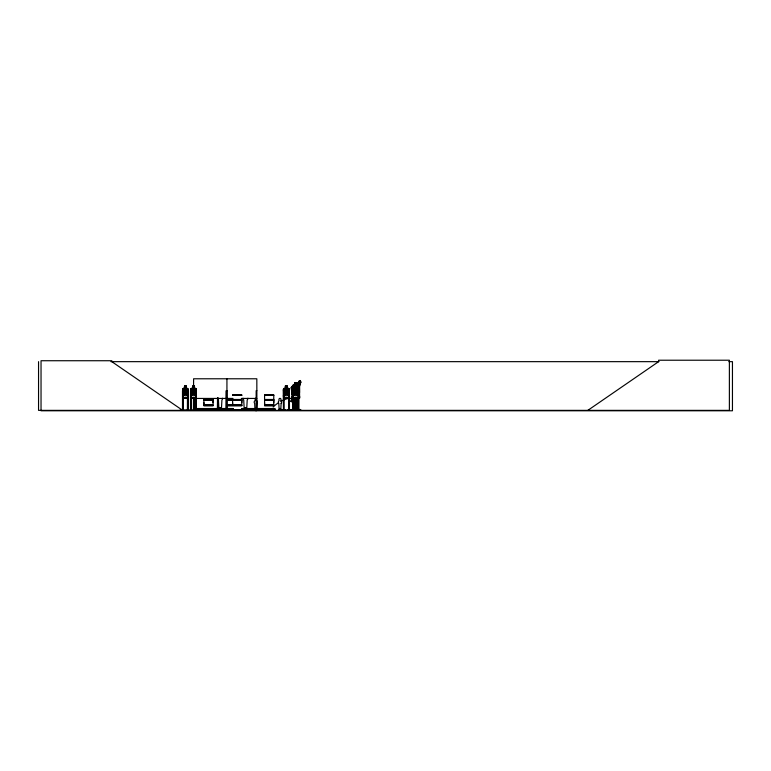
<?xml version="1.0" encoding="UTF-8"?>
<svg xmlns="http://www.w3.org/2000/svg" width="771" height="771" viewBox="0 0 771 771"><rect width="100%" height="100%" fill="white"/><g stroke="black" fill="none" stroke-linecap="round" stroke-linejoin="round"><path stroke-width="1.16" d="M203.891 404.91L203.891 400.39L213.085 400.39L213.075 404.91L203.891 404.91L203.901 402.655M213.075 402.655L213.075 400.39M232.611 402.655L232.611 404.91L232.601 400.39M241.786 402.655L241.786 400.39L227.291 400.39M273.772 404.91L264.578 404.91L264.588 402.655M273.763 402.655L273.763 400.39M299.909 382.801L299.929 382.03L300.767 381.992L300.738 382.753L299.803 382.349A5.879 0.655 86.9 0 0 299.032 383.756L298.888 385.837L299.717 385.789L299.861 383.707A5.879 0.655 86.9 0 1 300.642 382.3L300.738 382.753M300.757 381.953L300.651 381.462A6.862 0.771 86.9 0 0 299.774 382.435L299.746 383.1L298.907 383.139L298.946 382.474A6.862 0.771 86.9 0 1 299.707 381.096M246.691 409.42L247.202 399.956A2.458 2.458 0 0 0 247.925 398.212M256.685 408.572L256.974 403.31A1.638 1.638 0 0 0 256.637 400.737L256.223 398.25M291.698 409.507L300.218 409.507M298.955 409.507L298.878 410.365M220.41 408.273L220.034 407.801M245.718 407.907L245.255 408.273L245.554 407.772M203.833 410.326L213.095 410.182M187.584 398.135L188.269 389.239L187.565 388.391L186.38 388.391M192.644 388.468L192.634 385.972L194.475 385.972L194.475 388.391L195.661 388.391L196.248 389.278L196.316 395.735L195.632 398.135L191.304 398.135L190.736 395.735L191.362 398.135M294.079 389.268L295.332 392.034C292.517 394.935 295.1 396.429 295.756 392.564C296.469 396.41 298.936 394.954 296.16 392.044C298.782 389.288 296.527 387.794 295.727 391.485L292.845 387.611L293.635 387.601M288.691 398.135L289.424 395.735M298.493 387.312L297.799 387.428L298.493 387.312L299.379 398.279L293.028 398.299L292.036 387.35C290.079 387.929 292.893 385.751 293.616 386.685C291.428 383.466 297.741 383.544 295.987 386.714M292.681 395.446L291.766 393.287L291.371 387.505L292.016 386.801M297.539 386.705L298.444 387.466L298.926 393.258M298.444 387.466L298.84 393.277M180.096 409.999L198.61 410.307M187.864 410.355L187.989 390.724M188.095 410.317L188.211 409.652L187.411 409.652M298.734 394.829L299.553 392.42L299.514 385.924L298.656 385.076L297.114 385.086L297.018 382.753L294.792 382.763M292.036 387.35L291.342 387.466L291.756 393.326M291.38 387.36L292.363 398.337C290.59 396.053 294.223 396.072 292.999 398.164M292.932 396.622L292.103 396.757L292.363 398.318M292.219 398.308L299.437 398.289M298.82 398.289L298.618 397.036M298.772 398.279L298.743 396.554L299.389 396.583L299.456 398.125M280.586 410.355L281.193 409.295L281.001 409.979M281.27 410.307L300.912 409.999L296.768 409.97M285.405 409.999L278.736 409.979M285.395 410.307L278.61 410.355M294.455 410.317L294.435 398.077M292.142 398.193C291.351 397.807 295.168 398.308 292.402 397.672M217.383 409.999L217.528 397.817M183.334 388.391L182.756 389.288L182.66 410.365L111.814 361.657L111.814 360.732L41.036 360.732L41.036 410.779L732.45 410.779L732.45 361.657L728.836 361.657M190.649 410.365L190.736 389.249L191.372 388.391M190.794 395.735L190.794 389.249L191.401 388.468M284.056 388.391L283.439 389.288L283.526 410.365L283.371 389.249L284.007 388.391L285.415 388.391L285.366 385.972L287.419 385.972L287.352 388.468L288.306 389.278L288.306 393.788L287.304 395.725L285.434 395.725L284.441 393.788L284.441 389.278L285.434 388.468L285.415 385.972M293.944 384.951L294.011 385.673L295.438 385.664L295.38 384.941L293.096 385.105L292.344 385.972L292.999 385.982M205.799 410.355L206.329 410.355L205.664 409.979M207.64 410.153L208.122 409.979M222.308 410.345L217.942 410.355M221.344 410.365L221.846 409.786L217.451 409.652M230.818 410.355L231.136 410.345M232.794 410.355L236.678 410.365M243.626 410.345C243.752 409.256 242.605 410.933 243.636 410.047L244.34 410.345M246.19 410.355L246.662 410.345M246.402 410.355L246.903 410.355M246.865 410.365L247.144 409.786M247.125 410.355L247.009 408.765M254.777 409.979C253.717 409.112 255.249 411.569 257.331 410.326M254.912 410.365L255.317 409.141M257.042 410.239L256.367 410.345L257.225 410.355M267.335 410.345L267.065 409.786L270.814 410.047M269.831 410.355L270.264 410.365M269.734 410.336L270.746 409.786M271.228 410.345L270.766 410.355M279.083 410.355L279.372 410.365M192.692 388.468L191.767 389.278L191.767 393.788L192.692 395.725L194.408 395.725L195.333 393.788L195.333 389.278L194.408 388.468L194.417 385.972M255.403 398.25L254.999 400.737A1.638 1.638 0 0 0 254.652 403.31L254.999 409.623M587.83 410.365L658.607 361.657L658.607 360.221L729.376 360.221L729.376 410.365L38.55 410.365L38.55 361.657M298.676 396.737L299.35 396.699M218.839 410.365L219.311 410.365M220.911 410.355L221.393 410.326M221.123 410.355L222.038 410.047L222.019 408.765L221.759 409.786M244.156 410.355L244.59 410.365M266.833 410.365L267.094 409.786M267.045 410.365L267.98 410.345M267.759 410.365L268.192 410.345M298.888 385.837L298.743 382.271L299.572 382.223L299.746 383.1M299.032 383.756L299.861 383.707M299.206 384.623L300.035 384.575M292.392 396.313L292.546 398.058L292.44 396.313M298.994 398.029L298.782 396.275L299.62 396.275L299.64 398.019L293.144 398.058M298.859 398.029L298.801 385.943L299.505 385.943L299.601 398.019M293.51 384.623L295.794 384.71M294.821 385.182L294.715 382.686L297.114 382.667L297.124 385.086L298.637 385.153M291.978 386.734L293.703 386.763L292.566 387.485L292.893 391.543M292.98 398.058L292.402 398.067L292.382 392.574M110.908 361.657L658.974 361.657M184.597 386.049L186.37 386.049M192.644 386.049L194.408 386.049M285.434 386.049L287.352 386.049M294.744 386.126L296.662 386.049M193.55 386.84L193.608 378.783L256.83 378.783L256.888 410.365M184.587 388.391L183.276 388.391L182.688 389.249L183.257 398.135L187.632 398.135L188.22 395.735M191.324 388.391L192.634 388.391M287.371 388.391L288.711 388.391M294.734 388.391L293.317 388.391L292.681 389.249L292.633 410.365M296.69 388.391L298.03 388.391L298.734 389.239L298.791 410.365M183.305 388.468L187.594 388.468L188.211 389.278L188.172 410.365M191.353 388.468L195.641 388.468M284.036 388.468L288.682 388.468M298.001 388.468L293.346 388.468L292.797 389.288L292.768 410.365M288.672 388.391L289.424 389.239L289.453 410.365M297.953 388.468L298.734 389.239M188.153 390.724L187.478 390.724L187.42 410.365M196.2 390.724L195.526 390.724L195.468 410.365M226.934 390.724L226.24 390.724L226.173 410.365M256.83 390.724L256.165 390.724L256.165 410.365L256.088 409.652L256.907 409.652M283.381 390.724L284.075 390.724L283.988 410.365M289.501 390.724L288.797 390.724L288.884 410.365M292.691 390.724L293.385 390.724M298.811 390.724L298.117 390.724L298.194 410.365M232.591 394.954L241.795 394.954M264.569 394.954L273.782 394.954M232.591 395.109L241.795 395.109M232.611 395.398L241.786 395.398M264.588 395.398L273.763 395.398M182.688 395.735L183.315 398.135M196.316 395.735L195.583 398.058L191.353 398.058M298.685 395.735L298.001 398.135L293.298 398.135L292.681 395.735L293.346 398.135M183.305 398.058L187.594 398.058M288.682 398.058L284.036 398.058L283.371 395.735L284.036 398.135M293.346 398.058L298.001 398.058M283.988 398.135L288.73 398.135M193.608 398.434L233.015 398.434M241.352 398.434L256.83 398.434M203.891 399.484L213.085 399.484M227.291 399.484L241.795 399.484M273.772 399.484L264.578 399.484L264.578 395.137L273.782 395.137L273.763 399.484M203.833 399.802L213.153 399.802M227.223 399.802L241.853 399.802M264.511 399.802L273.83 399.802M203.833 400.082L213.153 400.082M227.223 400.082L241.853 400.082M264.511 400.082L273.83 400.082M227.291 404.91L241.795 404.91L241.795 400.39M203.833 405.218L213.153 405.218M227.223 405.218L241.853 405.218M264.511 405.218L273.83 405.218M203.833 405.498L213.153 405.498M227.223 405.498L241.853 405.498M264.511 405.498L273.83 405.498M203.891 405.816L213.085 405.816M227.291 405.816L241.795 405.816M264.578 405.816L273.772 405.816M244.918 407.637L246.045 407.637M233.285 408.524L196.374 408.524L196.258 410.365L196.316 389.239L195.661 388.391M241.622 408.524L274.968 408.524L274.968 410.365M256.184 408.543L255.442 408.543L255.442 409.979M218.338 408.765L218.617 409.786M196.374 409.141L233.285 409.141M241.622 409.141L274.968 409.141M219.253 409.584L220.891 409.584M182.428 409.652L183.228 409.652L183.228 410.365M190.476 409.652L191.266 409.652L191.266 410.365M193.405 409.652L194.244 409.652M195.458 409.652L196.258 409.652M226.173 409.652L227.002 409.652M283.314 409.652L284.142 409.652L284.133 410.365M206.368 409.844L207.418 409.844M241.795 410.172L225.007 409.96L228.958 410.317M231.637 409.844L232.697 409.844M255.278 409.844L256.338 409.844M279.439 409.844L280.49 409.844M203.901 410.047L213.075 410.047M225.045 409.989L241.786 410.047M243.424 410.047L247.607 410.326L247.578 409.758L227.927 409.758L227.927 410.365M254.584 409.979L256.994 410.307M264.588 410.047L273.763 410.047M287.506 410.317L294.763 410.365M273.782 410.182L264.549 410.355M300.921 410.307L296.777 410.268L296.825 398.087M291.91 400.486C288.508 401.412 294.117 403.021 292.045 400.583M219.06 410.345L218.068 410.336L218.193 397.817M193.839 410.307L193.694 409.652M194.07 410.317L194.041 397.817M190.803 410.317L190.784 409.652M297.028 385.163L298.232 385.963L298.252 390.483M292.604 398.462L292.729 396.747M291.245 401.257C294.532 402.289 290.937 397.836 291.091 401.084M296.623 388.468L297.625 389.278L297.625 393.788L296.623 395.725L294.753 395.725L293.751 393.788L293.751 389.278L294.753 388.468L294.734 385.972M297.51 386.772L298.367 387.495M278.929 410.345L278.736 409.295L278.929 409.979M218.145 410.047L218.357 408.765M298.743 382.271L298.907 383.139M299.187 396.718L299.321 398.299M297.837 387.321L298.088 390.685M298.579 397.152L298.676 398.27M295.746 384.575L295.919 386.782M293.52 384.594L293.684 386.791M292.951 409.488L292.941 410.365M244.234 409.42L243.723 399.956A2.458 2.458 0 0 1 243.01 398.212M299.572 382.223L299.717 385.789M298.685 389.239L298.56 410.365M298.261 390.724L298.367 410.365M298.049 409.652L298.049 410.365M297.461 410.365L297.461 398.087L297.298 410.365M297.211 398.087L297.192 410.365M296.662 388.468L296.729 385.972L294.686 385.972L294.686 388.391M296.739 410.365L296.652 398.087L296.565 410.365M295.254 398.077L295.177 410.355L295.129 398.077M294.994 398.077L295.004 410.355M294.628 398.077L294.609 410.355L287.419 409.96M294.358 398.077L294.358 410.355M293.452 409.652L293.452 410.365M293.24 390.724L293.308 410.365M293.134 409.652L293.163 410.365M289.559 410.365L289.559 409.652L288.73 409.652L288.74 410.365M289.376 389.239L289.356 410.365M288.942 390.724L288.942 410.365M283.824 409.652L283.844 410.365M283.632 409.652L283.603 410.365M280.345 409.979L280.345 408.543L279.594 408.543L279.594 409.979M273.763 404.91L273.772 400.39L264.578 400.39L264.578 404.91M256.753 409.652L256.753 410.365M247.298 408.765L247.202 410.047M246.142 409.758L246.142 410.365M245.496 409.141L245.496 410.365M241.458 410.365L238.432 410.365M229.353 409.758L229.353 410.365M226.934 378.783L226.934 410.365M226.799 390.724L226.799 410.365M226.693 409.652L226.722 410.365M226.452 409.652L226.481 410.365M226.375 390.724L226.308 410.365M225.845 409.141L225.845 410.365M220.766 409.786L220.757 407.637L219.639 407.637L219.639 409.786M217.605 409.652L217.605 410.365M216.025 409.141L216.025 410.365M196.036 390.724L195.95 410.365M195.795 409.652L195.776 410.365M195.689 390.724L195.632 410.365M194.176 397.817L194.244 410.365M193.935 409.652L193.955 410.365M193.608 397.817L193.502 410.365L193.473 397.817M191.044 390.724L191.044 410.365L191.208 390.724L190.533 390.724L190.514 410.365M187.758 409.652L187.729 410.365M187.652 390.724L187.594 410.365M183.055 410.365L183.17 390.724L182.496 390.724L182.496 410.365M182.997 390.724L182.997 410.365M182.766 409.652L182.746 410.365M280.885 401.344A11.893 3.547 -31.1 0 1 291.65 400.168M273.165 407.04A11.893 3.547 -31.1 0 1 277.955 403.127M222.646 398.212A2.458 2.458 0 0 1 221.923 399.956L221.412 409.42L218.954 409.42L218.444 399.956A2.458 2.458 0 0 1 217.73 398.212M281.126 403.31L280.789 409.623L279.15 409.623L278.803 403.31A1.638 1.638 0 0 1 279.15 400.737C277.656 397.508 282.273 397.508 280.789 400.737A1.638 1.638 0 0 1 281.126 403.31M187.045 394.819L186.418 394.829L185.445 392.564C184.741 396.4 182.534 394.945 185.05 392.034L183.903 389.268L185.416 391.485L186.977 389.268L185.811 392.044L187.045 394.819M195.092 394.819L194.465 394.829L193.482 392.564C192.885 396.439 190.514 394.925 193.097 392.034L191.94 389.268L193.454 391.485L195.024 389.268L193.858 392.044L195.092 394.819M288.181 394.819L287.506 394.829L286.436 392.564C285.79 396.429 283.198 394.935 286.012 392.034L284.759 389.268L286.407 391.485C287.063 387.794 289.578 389.288 286.841 392.044L288.181 394.819M187.286 393.788L186.37 395.725L184.645 395.725L183.729 393.788L184.529 385.972L186.428 385.972L186.37 388.468L187.286 389.278L187.286 393.788M296.623 383.158L295.187 383.158L295.197 383.968L296.623 383.958L296.623 383.158M186.062 386.454L184.953 386.454L184.953 387.264L186.062 387.264L186.062 386.454M194.099 386.454L193.001 386.454L193.001 387.264L194.099 387.264L194.099 386.454M286.976 386.454L285.771 386.454L285.771 387.264L286.976 387.264L286.976 386.454M296.286 386.454L295.081 386.454L295.081 387.264L296.286 387.264L296.286 386.454M186.37 389.278L184.645 389.278L184.645 393.788L186.37 393.788L186.37 389.278M194.408 389.278L192.692 389.278L192.692 393.788L194.408 393.788L194.408 389.278M287.304 389.278L285.434 389.278L285.434 393.788L287.304 393.788L287.304 389.278M296.623 389.278L294.753 389.278L294.753 393.788L296.623 393.788L296.623 389.278"/></g></svg>
